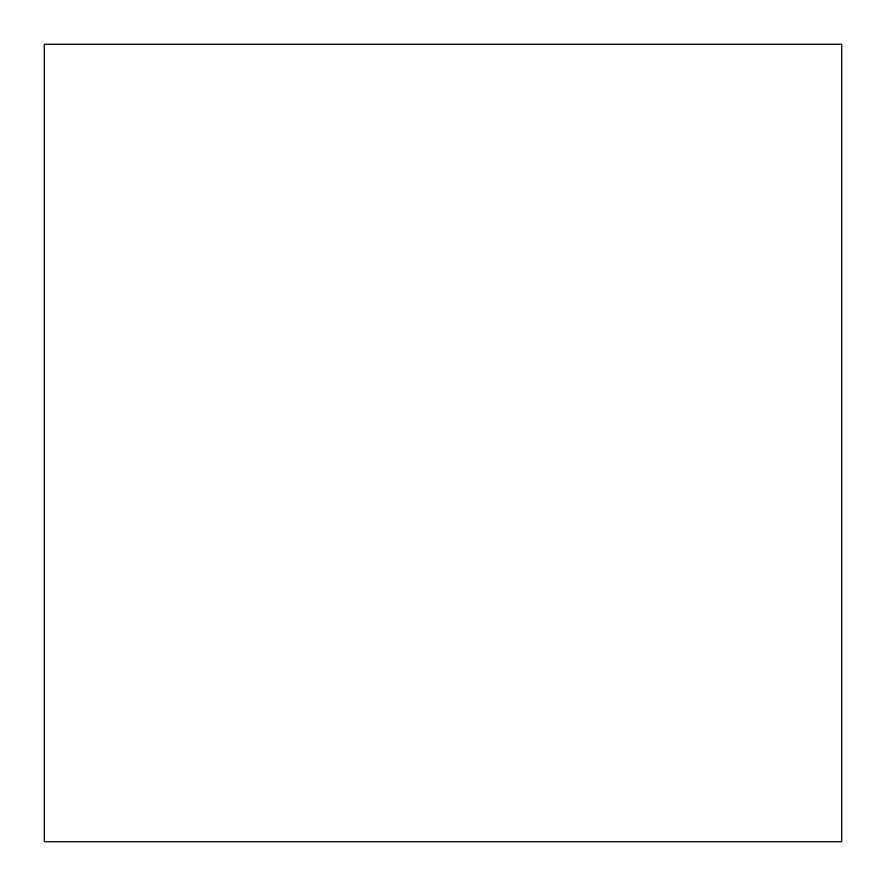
<?xml version="1.0" encoding="UTF-8"?>
<svg xmlns="http://www.w3.org/2000/svg" width="886" height="886" viewBox="0 0 886 886"><rect width="100%" height="100%" fill="white"/><g stroke="black" fill="none" stroke-linecap="round" stroke-linejoin="round"><path stroke-width="1.33" d="M841.7 44.3L44.3 44.3L44.3 841.7L841.7 841.7L841.7 44.3"/></g></svg>
